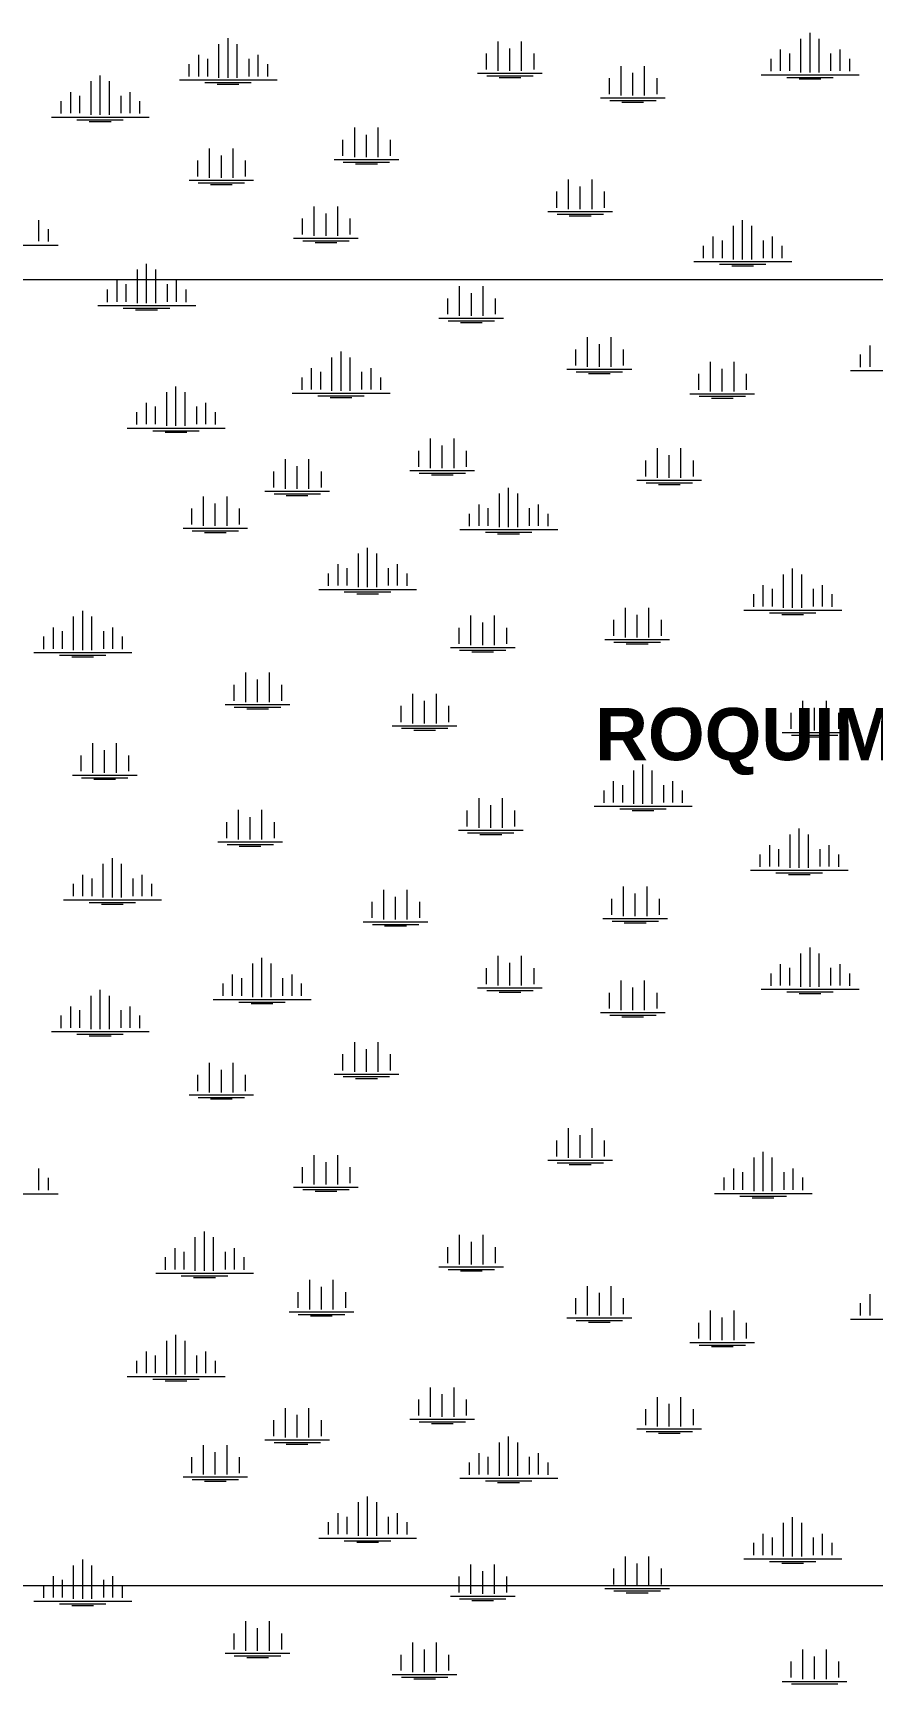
# Model space of a CAD drawing. Header units: metres. Extents: x 405809 to 420020, y 8257398 to 8272141.
# Drawn here: x 407030 to 407673, y 8263925 to 8265189 of the extents above; entities that cross this region are included whole.
import ezdxf

# ---------------------------------------------------------------- set-up
doc = ezdxf.new("R2010")
doc.units = ezdxf.units.M
for name, color, linetype, lineweight in [('BOFEDALES', 112, 'Continuous', 5), ('COORDENADAS', 30, 'Continuous', 5), ('texto', 7, 'Continuous', 13)]:
    doc.layers.add(name, color=color, linetype=linetype, lineweight=lineweight)
doc.styles.add('CARLOS', font='arialbd.ttf', dxfattribs={"height": 48})

msp = doc.modelspace()

# ---------------------------------------------------------------- linework, layer by layer
at = {"layer": 'BOFEDALES'}
for p, q in [((407625.2, 8265158.5), (407625.2, 8265188.7)), ((407172.6, 8265154.4), (407172.6, 8265180.2)), ((407179.6, 8265154.4), (407179.6, 8265184.6)), ((407179.6, 8265154.4), (407179.6, 8265180.2)), ((407186.6, 8265154.4), (407186.6, 8265180.2)), ((407386.4, 8265159.6), (407386.4, 8265182.2)), ((407395.4, 8265159.6), (407395.4, 8265176.9)), ((407404.4, 8265159.6), (407404.4, 8265182.2)), ((407602.4, 8265176), (407602.4, 8265159.6)), ((407618.2, 8265158.5), (407618.2, 8265184.3)), ((407625.2, 8265158.5), (407625.2, 8265184.3)), ((407632.2, 8265158.5), (407632.2, 8265184.3)), ((407647.9, 8265176), (407647.9, 8265159.6)), ((407149.5, 8265164.9), (407149.5, 8265155.4)), ((407156.9, 8265171.9), (407156.9, 8265155.5)), ((407163.9, 8265169), (407163.9, 8265155.5)), ((407195.4, 8265169), (407195.4, 8265155.5)), ((407202.4, 8265171.9), (407202.4, 8265155.5)), ((407209.7, 8265164.9), (407209.7, 8265155.4)), ((407377.2, 8265172.9), (407377.2, 8265160.7)), ((407413.7, 8265172.9), (407413.7, 8265160.7)), ((407480.5, 8265140.8), (407480.5, 8265163.4)), ((407498.5, 8265140.8), (407498.5, 8265163.4)), ((407595.1, 8265168.9), (407595.1, 8265159.4)), ((407609.4, 8265173.1), (407609.4, 8265159.6)), ((407640.9, 8265173.1), (407640.9, 8265159.6)), ((407655.3, 8265168.9), (407655.3, 8265159.4)), ((407074.7, 8265126.1), (407074.7, 8265151.8)), ((407081.7, 8265126.1), (407081.7, 8265156.2)), ((407081.7, 8265126.1), (407081.7, 8265151.8)), ((407088.7, 8265126.1), (407088.7, 8265151.8)), ((407142.3, 8265152.7), (407217.2, 8265152.7)), ((407161.9, 8265150.7), (407197.4, 8265150.7)), ((407171.3, 8265149.4), (407187.9, 8265149.4)), ((407370.7, 8265157.8), (407420.2, 8265157.8)), ((407377.7, 8265155.8), (407413.2, 8265155.8)), ((407387.1, 8265154.6), (407403.8, 8265154.6)), ((407471.3, 8265154.1), (407471.3, 8265141.9)), ((407489.5, 8265140.8), (407489.5, 8265158.1)), ((407507.8, 8265154.1), (407507.8, 8265141.9)), ((407587.9, 8265156.7), (407662.8, 8265156.7)), ((407607.4, 8265154.7), (407642.9, 8265154.7)), ((407616.9, 8265153.5), (407633.5, 8265153.5)), ((407051.6, 8265136.5), (407051.6, 8265127)), ((407058.9, 8265143.5), (407058.9, 8265127.2)), ((407065.9, 8265140.6), (407065.9, 8265127.2)), ((407097.4, 8265140.6), (407097.4, 8265127.2)), ((407104.4, 8265143.5), (407104.4, 8265127.2)), ((407111.7, 8265136.5), (407111.7, 8265127)), ((407464.8, 8265139), (407514.3, 8265139)), ((407471.8, 8265137), (407507.3, 8265137)), ((407044.3, 8265124.3), (407119.3, 8265124.3)), ((407481.2, 8265135.7), (407497.8, 8265135.7)), ((407063.9, 8265122.3), (407099.4, 8265122.3)), ((407073.3, 8265121), (407090, 8265121)), ((407276.6, 8265093.5), (407276.6, 8265116.2)), ((407294.6, 8265093.5), (407294.6, 8265116.2)), ((407165.5, 8265077.7), (407165.5, 8265100.3)), ((407183.5, 8265077.7), (407183.5, 8265100.3)), ((407267.3, 8265106.9), (407267.3, 8265094.6)), ((407285.6, 8265093.5), (407285.6, 8265110.8)), ((407303.8, 8265106.9), (407303.8, 8265094.6)), ((407156.2, 8265091.1), (407156.2, 8265078.8)), ((407174.5, 8265077.7), (407174.5, 8265095)), ((407192.7, 8265091.1), (407192.7, 8265078.8)), ((407260.8, 8265091.8), (407310.3, 8265091.8)), ((407267.8, 8265089.8), (407303.3, 8265089.8)), ((407277.2, 8265088.5), (407293.9, 8265088.5)), ((407149.7, 8265076), (407199.2, 8265076)), ((407156.7, 8265074), (407192.2, 8265074)), ((407440.3, 8265053.8), (407440.3, 8265076.4)), ((407458.3, 8265053.8), (407458.3, 8265076.4)), ((407166.1, 8265072.7), (407182.8, 8265072.7)), ((407431, 8265067.2), (407431, 8265054.9)), ((407449.3, 8265053.8), (407449.3, 8265071.1)), ((407467.5, 8265067.2), (407467.5, 8265054.9)), ((407245.6, 8265033.3), (407245.6, 8265055.9)), ((407254.6, 8265033.3), (407254.6, 8265050.6)), ((407263.6, 8265033.3), (407263.6, 8265055.9)), ((407424.5, 8265052), (407474, 8265052)), ((407431.5, 8265050), (407467, 8265050)), ((407440.9, 8265048.8), (407457.6, 8265048.8)), ((407034.5, 8265045.5), (407034.5, 8265029.2)), ((407041.8, 8265038.5), (407041.8, 8265029)), ((407236.3, 8265046.6), (407236.3, 8265034.4)), ((407272.8, 8265046.6), (407272.8, 8265034.4)), ((407566.6, 8265015.3), (407566.6, 8265041.1)), ((407573.6, 8265015.3), (407573.6, 8265045.5)), ((407573.6, 8265015.3), (407573.6, 8265041.1)), ((407580.6, 8265015.3), (407580.6, 8265041.1)), ((406974.5, 8265026.3), (407049.4, 8265026.3)), ((407229.8, 8265031.5), (407279.3, 8265031.5)), ((407236.8, 8265029.5), (407272.3, 8265029.5)), ((407246.2, 8265028.2), (407262.9, 8265028.2)), ((407543.5, 8265025.8), (407543.5, 8265016.3)), ((407550.8, 8265032.8), (407550.8, 8265016.4)), ((407557.8, 8265029.9), (407557.8, 8265016.4)), ((407589.3, 8265029.9), (407589.3, 8265016.4)), ((407596.3, 8265032.8), (407596.3, 8265016.4)), ((407603.6, 8265025.8), (407603.6, 8265016.3)), ((407117.2, 8264981.8), (407117.2, 8265011.9)), ((407536.3, 8265013.6), (407611.2, 8265013.6)), ((407555.8, 8265011.6), (407591.3, 8265011.6)), ((407565.2, 8265010.3), (407581.9, 8265010.3)), ((407094.4, 8264999.2), (407094.4, 8264982.9)), ((407110.2, 8264981.8), (407110.2, 8265007.5)), ((407117.2, 8264981.8), (407117.2, 8265007.5)), ((407124.2, 8264981.8), (407124.2, 8265007.5)), ((407139.9, 8264999.2), (407139.9, 8264982.9)), ((407087.1, 8264992.2), (407087.1, 8264982.7)), ((407101.4, 8264996.3), (407101.4, 8264982.9)), ((407132.9, 8264996.3), (407132.9, 8264982.9)), ((407147.2, 8264992.2), (407147.2, 8264982.7)), ((407347.6, 8264985.5), (407347.6, 8264973.3)), ((407356.9, 8264972.2), (407356.9, 8264994.8)), ((407365.9, 8264972.2), (407365.9, 8264989.4)), ((407374.9, 8264972.2), (407374.9, 8264994.8)), ((407384.1, 8264985.5), (407384.1, 8264973.3)), ((407079.8, 8264980), (407154.8, 8264980)), ((407099.4, 8264978), (407134.9, 8264978)), ((407108.8, 8264976.7), (407125.5, 8264976.7)), ((407341.1, 8264970.4), (407390.6, 8264970.4)), ((407348.1, 8264968.4), (407383.6, 8264968.4)), ((407357.5, 8264967.1), (407374.2, 8264967.1)), ((407454.9, 8264933.1), (407454.9, 8264955.7)), ((407463.9, 8264933.1), (407463.9, 8264950.4)), ((407472.9, 8264933.1), (407472.9, 8264955.7)), ((407670.9, 8264949.4), (407670.9, 8264933.1)), ((407259.1, 8264914.6), (407259.1, 8264940.3)), ((407266.1, 8264914.6), (407266.1, 8264944.8)), ((407266.1, 8264914.6), (407266.1, 8264940.3)), ((407273.1, 8264914.6), (407273.1, 8264940.3)), ((407445.6, 8264946.4), (407445.6, 8264934.2)), ((407482.2, 8264946.4), (407482.2, 8264934.2)), ((407549, 8264914.3), (407549, 8264936.9)), ((407567, 8264914.3), (407567, 8264936.9)), ((407663.6, 8264942.4), (407663.6, 8264932.9)), ((407236, 8264925), (407236, 8264915.5)), ((407243.3, 8264932), (407243.3, 8264915.7)), ((407250.3, 8264929.2), (407250.3, 8264915.7)), ((407281.8, 8264929.2), (407281.8, 8264915.7)), ((407288.8, 8264932), (407288.8, 8264915.7)), ((407296.2, 8264925), (407296.2, 8264915.5)), ((407439.1, 8264931.3), (407488.7, 8264931.3)), ((407446.1, 8264929.3), (407481.7, 8264929.3)), ((407455.6, 8264928.1), (407472.2, 8264928.1)), ((407539.7, 8264927.6), (407539.7, 8264915.4)), ((407558, 8264914.3), (407558, 8264931.6)), ((407576.2, 8264927.6), (407576.2, 8264915.4)), ((407656.3, 8264930.2), (407731.3, 8264930.2)), ((407132.7, 8264888), (407132.7, 8264913.7)), ((407139.7, 8264888), (407139.7, 8264918.1)), ((407139.7, 8264888), (407139.7, 8264913.7)), ((407146.7, 8264888), (407146.7, 8264913.7)), ((407228.8, 8264912.8), (407303.7, 8264912.8)), ((407248.3, 8264910.8), (407283.8, 8264910.8)), ((407257.8, 8264909.6), (407274.4, 8264909.6)), ((407533.2, 8264912.5), (407582.7, 8264912.5)), ((407540.2, 8264910.5), (407575.7, 8264910.5)), ((407549.7, 8264909.2), (407566.3, 8264909.2)), ((407109.6, 8264898.4), (407109.6, 8264888.9)), ((407116.9, 8264905.4), (407116.9, 8264889.1)), ((407123.9, 8264902.6), (407123.9, 8264889.1)), ((407155.4, 8264902.6), (407155.4, 8264889.1)), ((407162.4, 8264905.4), (407162.4, 8264889.1)), ((407169.8, 8264898.4), (407169.8, 8264888.9)), ((407102.4, 8264886.2), (407177.3, 8264886.2)), ((407121.9, 8264884.2), (407157.4, 8264884.2)), ((407131.4, 8264883), (407148, 8264883)), ((407334.6, 8264855.5), (407334.6, 8264878.1)), ((407343.6, 8264855.5), (407343.6, 8264872.8)), ((407352.6, 8264855.5), (407352.6, 8264878.1)), ((407223.5, 8264839.7), (407223.5, 8264862.3)), ((407241.5, 8264839.7), (407241.5, 8264862.3)), ((407325.4, 8264868.8), (407325.4, 8264856.6)), ((407361.9, 8264868.8), (407361.9, 8264856.6)), ((407499.2, 8264861.4), (407499.2, 8264849.2)), ((407508.4, 8264848.1), (407508.4, 8264870.7)), ((407517.4, 8264848.1), (407517.4, 8264865.4)), ((407526.4, 8264848.1), (407526.4, 8264870.7)), ((407535.7, 8264861.4), (407535.7, 8264849.2)), ((407214.3, 8264853), (407214.3, 8264840.7)), ((407232.5, 8264839.7), (407232.5, 8264856.9)), ((407250.8, 8264853), (407250.8, 8264840.7)), ((407318.9, 8264853.7), (407368.4, 8264853.7)), ((407325.9, 8264851.7), (407361.4, 8264851.7)), ((407335.3, 8264850.4), (407351.9, 8264850.4)), ((407492.7, 8264846.3), (407542.2, 8264846.3)), ((407160.8, 8264811.3), (407160.8, 8264833.9)), ((407178.8, 8264811.3), (407178.8, 8264833.9)), ((407207.8, 8264837.9), (407257.3, 8264837.9)), ((407214.8, 8264835.9), (407250.3, 8264835.9)), ((407224.2, 8264834.6), (407240.8, 8264834.6)), ((407387.4, 8264810.2), (407387.4, 8264836)), ((407394.4, 8264810.2), (407394.4, 8264840.4)), ((407394.4, 8264810.2), (407394.4, 8264836)), ((407401.4, 8264810.2), (407401.4, 8264836)), ((407499.7, 8264844.3), (407535.2, 8264844.3)), ((407509.1, 8264843), (407525.7, 8264843)), ((407151.6, 8264824.6), (407151.6, 8264812.3)), ((407169.8, 8264811.3), (407169.8, 8264828.5)), ((407188.1, 8264824.6), (407188.1, 8264812.3)), ((407364.3, 8264820.6), (407364.3, 8264811.1)), ((407371.6, 8264827.7), (407371.6, 8264811.3)), ((407378.6, 8264824.8), (407378.6, 8264811.3)), ((407410.1, 8264824.8), (407410.1, 8264811.3)), ((407417.1, 8264827.7), (407417.1, 8264811.3)), ((407424.4, 8264820.6), (407424.4, 8264811.1)), ((407145.1, 8264809.5), (407194.6, 8264809.5)), ((407357, 8264808.5), (407432, 8264808.5)), ((407152.1, 8264807.5), (407187.6, 8264807.5)), ((407161.5, 8264806.2), (407178.1, 8264806.2)), ((407376.6, 8264806.5), (407412.1, 8264806.5)), ((407386, 8264805.2), (407402.7, 8264805.2)), ((407279.4, 8264764.5), (407279.4, 8264790.2)), ((407286.4, 8264764.5), (407286.4, 8264794.6)), ((407286.4, 8264764.5), (407286.4, 8264790.2)), ((407293.4, 8264764.5), (407293.4, 8264790.2)), ((407256.3, 8264774.9), (407256.3, 8264765.4)), ((407263.6, 8264781.9), (407263.6, 8264765.6)), ((407270.6, 8264779), (407270.6, 8264765.6)), ((407302.2, 8264779), (407302.2, 8264765.6)), ((407309.2, 8264781.9), (407309.2, 8264765.6)), ((407316.5, 8264774.9), (407316.5, 8264765.4)), ((407604.8, 8264748.5), (407604.8, 8264774.2)), ((407611.8, 8264748.5), (407611.8, 8264778.7)), ((407611.8, 8264748.5), (407611.8, 8264774.2)), ((407618.8, 8264748.5), (407618.8, 8264774.2)), ((407249.1, 8264762.7), (407324, 8264762.7)), ((407268.6, 8264760.7), (407304.2, 8264760.7)), ((407278.1, 8264759.4), (407294.7, 8264759.4)), ((407581.8, 8264758.9), (407581.8, 8264749.4)), ((407589.1, 8264766), (407589.1, 8264749.6)), ((407596.1, 8264763.1), (407596.1, 8264749.6)), ((407627.6, 8264763.1), (407627.6, 8264749.6)), ((407634.6, 8264766), (407634.6, 8264749.6)), ((407641.9, 8264758.9), (407641.9, 8264749.4)), ((407068.3, 8264716.1), (407068.3, 8264746.2)), ((407483.8, 8264725.9), (407483.8, 8264748.6)), ((407501.8, 8264725.9), (407501.8, 8264748.6)), ((407574.5, 8264746.7), (407649.5, 8264746.7)), ((407594.1, 8264744.7), (407629.6, 8264744.7)), ((407045.6, 8264733.5), (407045.6, 8264717.2)), ((407061.3, 8264716.1), (407061.3, 8264741.8)), ((407068.3, 8264716.1), (407068.3, 8264741.8)), ((407075.3, 8264716.1), (407075.3, 8264741.8)), ((407091.1, 8264733.5), (407091.1, 8264717.2)), ((407356.3, 8264733.3), (407356.3, 8264721)), ((407365.6, 8264720), (407365.6, 8264742.6)), ((407374.6, 8264720), (407374.6, 8264737.2)), ((407383.6, 8264720), (407383.6, 8264742.6)), ((407392.8, 8264733.3), (407392.8, 8264721)), ((407474.6, 8264739.3), (407474.6, 8264727)), ((407492.8, 8264725.9), (407492.8, 8264743.2)), ((407511.1, 8264739.3), (407511.1, 8264727)), ((407603.5, 8264743.5), (407620.2, 8264743.5)), ((407038.2, 8264726.5), (407038.2, 8264717)), ((407052.6, 8264730.6), (407052.6, 8264717.2)), ((407084.1, 8264730.6), (407084.1, 8264717.2)), ((407098.4, 8264726.5), (407098.4, 8264717)), ((407468.1, 8264724.2), (407517.6, 8264724.2)), ((407475.1, 8264722.2), (407510.6, 8264722.2)), ((407484.5, 8264720.9), (407501.2, 8264720.9)), ((407031, 8264714.3), (407105.9, 8264714.3)), ((407050.6, 8264712.3), (407086.1, 8264712.3)), ((407060, 8264711), (407076.6, 8264711)), ((407349.8, 8264718.2), (407399.3, 8264718.2)), ((407356.8, 8264716.2), (407392.3, 8264716.2)), ((407366.2, 8264714.9), (407382.9, 8264714.9)), ((407193.2, 8264676.4), (407193.2, 8264699)), ((407211.2, 8264676.4), (407211.2, 8264699)), ((407183.9, 8264689.7), (407183.9, 8264677.4)), ((407202.2, 8264676.4), (407202.2, 8264693.6)), ((407220.4, 8264689.7), (407220.4, 8264677.4)), ((407321.1, 8264660), (407321.1, 8264682.7)), ((407339.1, 8264660), (407339.1, 8264682.7)), ((407177.4, 8264674.6), (407226.9, 8264674.6)), ((407184.4, 8264672.6), (407219.9, 8264672.6)), ((407193.9, 8264671.3), (407210.5, 8264671.3)), ((407311.8, 8264673.4), (407311.8, 8264661.1)), ((407330.1, 8264660), (407330.1, 8264677.3)), ((407348.3, 8264673.4), (407348.3, 8264661.1)), ((407619.7, 8264654.7), (407619.7, 8264677.4)), ((407628.7, 8264654.7), (407628.7, 8264672)), ((407637.7, 8264654.7), (407637.7, 8264677.4)), ((407305.3, 8264658.3), (407354.8, 8264658.3)), ((407312.3, 8264656.3), (407347.8, 8264656.3)), ((407610.4, 8264668.1), (407610.4, 8264655.8)), ((407646.9, 8264668.1), (407646.9, 8264655.8)), ((407076.1, 8264622.3), (407076.1, 8264644.9)), ((407094.1, 8264622.3), (407094.1, 8264644.9)), ((407321.8, 8264655), (407338.4, 8264655)), ((407603.9, 8264653), (407653.4, 8264653)), ((407610.9, 8264651), (407646.4, 8264651)), ((407620.3, 8264649.7), (407637, 8264649.7)), ((407066.9, 8264635.6), (407066.9, 8264623.4)), ((407085.1, 8264622.3), (407085.1, 8264639.6)), ((407103.4, 8264635.6), (407103.4, 8264623.4)), ((407060.4, 8264620.5), (407109.9, 8264620.5)), ((407067.4, 8264618.5), (407102.9, 8264618.5)), ((407490.3, 8264598.4), (407490.3, 8264624.1)), ((407497.3, 8264598.4), (407497.3, 8264628.5)), ((407497.3, 8264598.4), (407497.3, 8264624.1)), ((407504.3, 8264598.4), (407504.3, 8264624.1)), ((407076.8, 8264617.3), (407093.5, 8264617.3)), ((407467.2, 8264608.8), (407467.2, 8264599.3)), ((407474.5, 8264615.8), (407474.5, 8264599.5)), ((407481.5, 8264612.9), (407481.5, 8264599.5)), ((407513, 8264612.9), (407513, 8264599.5)), ((407520, 8264615.8), (407520, 8264599.5)), ((407527.3, 8264608.8), (407527.3, 8264599.3)), ((407187.5, 8264571.1), (407187.5, 8264593.8)), ((407205.5, 8264571.1), (407205.5, 8264593.8)), ((407362.5, 8264593.5), (407362.5, 8264581.2)), ((407371.8, 8264580.1), (407371.8, 8264602.8)), ((407380.8, 8264580.1), (407380.8, 8264597.4)), ((407389.8, 8264580.1), (407389.8, 8264602.8)), ((407399, 8264593.5), (407399, 8264581.2)), ((407459.9, 8264596.6), (407534.9, 8264596.6)), ((407479.5, 8264594.6), (407515, 8264594.6)), ((407488.9, 8264593.4), (407505.6, 8264593.4)), ((407178.3, 8264584.5), (407178.3, 8264572.2)), ((407196.5, 8264571.1), (407196.5, 8264588.4)), ((407214.8, 8264584.5), (407214.8, 8264572.2)), ((407171.8, 8264569.4), (407221.3, 8264569.4)), ((407356, 8264578.4), (407405.5, 8264578.4)), ((407363, 8264576.4), (407398.5, 8264576.4)), ((407372.5, 8264575.1), (407389.1, 8264575.1)), ((407609.9, 8264549.4), (407609.9, 8264575.1)), ((407616.9, 8264549.4), (407616.9, 8264579.5)), ((407616.9, 8264549.4), (407616.9, 8264575.1)), ((407623.9, 8264549.4), (407623.9, 8264575.1)), ((407091, 8264526.7), (407091, 8264556.9)), ((407178.8, 8264567.4), (407214.3, 8264567.4)), ((407188.2, 8264566.1), (407204.8, 8264566.1)), ((407586.8, 8264559.8), (407586.8, 8264550.3)), ((407594.1, 8264566.8), (407594.1, 8264550.5)), ((407601.1, 8264563.9), (407601.1, 8264550.5)), ((407632.7, 8264563.9), (407632.7, 8264550.5)), ((407639.7, 8264566.8), (407639.7, 8264550.5)), ((407647, 8264559.8), (407647, 8264550.3)), ((407068.2, 8264544.2), (407068.2, 8264527.8)), ((407084, 8264526.7), (407084, 8264552.5)), ((407091, 8264526.7), (407091, 8264552.5)), ((407098, 8264526.7), (407098, 8264552.5)), ((407113.7, 8264544.2), (407113.7, 8264527.8)), ((407579.6, 8264547.6), (407654.5, 8264547.6)), ((407599.1, 8264545.6), (407634.7, 8264545.6)), ((407608.6, 8264544.3), (407625.2, 8264544.3)), ((407060.9, 8264537.2), (407060.9, 8264527.7)), ((407075.2, 8264541.3), (407075.2, 8264527.8)), ((407106.7, 8264541.3), (407106.7, 8264527.8)), ((407121.1, 8264537.2), (407121.1, 8264527.7)), ((407298.8, 8264510), (407298.8, 8264532.6)), ((407316.8, 8264510), (407316.8, 8264532.6)), ((407482.4, 8264512.5), (407482.4, 8264535.1)), ((407491.4, 8264512.5), (407491.4, 8264529.8)), ((407500.4, 8264512.5), (407500.4, 8264535.1)), ((407053.7, 8264525), (407128.6, 8264525)), ((407073.2, 8264523), (407108.7, 8264523)), ((407082.7, 8264521.7), (407099.3, 8264521.7)), ((407289.6, 8264523.4), (407289.6, 8264511.1)), ((407307.8, 8264510), (407307.8, 8264527.3)), ((407326.1, 8264523.4), (407326.1, 8264511.1)), ((407473.1, 8264525.8), (407473.1, 8264513.6)), ((407509.6, 8264525.8), (407509.6, 8264513.6)), ((407283.1, 8264508.2), (407332.6, 8264508.2)), ((407290.1, 8264506.2), (407325.6, 8264506.2)), ((407299.5, 8264505), (407316.2, 8264505)), ((407466.6, 8264510.7), (407516.1, 8264510.7)), ((407473.6, 8264508.7), (407509.1, 8264508.7)), ((407483, 8264507.5), (407499.7, 8264507.5)), ((407205.5, 8264450.5), (407205.5, 8264480.6)), ((407386.4, 8264459.4), (407386.4, 8264482)), ((407404.4, 8264459.4), (407404.4, 8264482)), ((407618.2, 8264458.3), (407618.2, 8264484)), ((407625.2, 8264458.3), (407625.2, 8264488.5)), ((407625.2, 8264458.3), (407625.2, 8264484)), ((407632.2, 8264458.3), (407632.2, 8264484)), ((407182.8, 8264467.9), (407182.8, 8264451.6)), ((407198.5, 8264450.5), (407198.5, 8264476.2)), ((407205.5, 8264450.5), (407205.5, 8264476.2)), ((407212.5, 8264450.5), (407212.5, 8264476.2)), ((407228.3, 8264467.9), (407228.3, 8264451.6)), ((407377.2, 8264472.7), (407377.2, 8264460.5)), ((407395.4, 8264459.4), (407395.4, 8264476.7)), ((407413.7, 8264472.7), (407413.7, 8264460.5)), ((407595.1, 8264468.7), (407595.1, 8264459.2)), ((407602.4, 8264475.7), (407602.4, 8264459.4)), ((407609.4, 8264472.9), (407609.4, 8264459.4)), ((407640.9, 8264472.9), (407640.9, 8264459.4)), ((407647.9, 8264475.7), (407647.9, 8264459.4)), ((407655.3, 8264468.7), (407655.3, 8264459.2)), ((407081.7, 8264425.9), (407081.7, 8264456)), ((407175.5, 8264460.9), (407175.5, 8264451.4)), ((407189.8, 8264465.1), (407189.8, 8264451.6)), ((407221.3, 8264465.1), (407221.3, 8264451.6)), ((407235.6, 8264460.9), (407235.6, 8264451.4)), ((407370.7, 8264457.6), (407420.2, 8264457.6)), ((407377.7, 8264455.6), (407413.2, 8264455.6)), ((407387.1, 8264454.4), (407403.8, 8264454.4)), ((407471.3, 8264453.9), (407471.3, 8264441.7)), ((407480.5, 8264440.6), (407480.5, 8264463.2)), ((407489.5, 8264440.6), (407489.5, 8264457.9)), ((407498.5, 8264440.6), (407498.5, 8264463.2)), ((407507.8, 8264453.9), (407507.8, 8264441.7)), ((407587.9, 8264456.5), (407662.8, 8264456.5)), ((407607.4, 8264454.5), (407642.9, 8264454.5)), ((407058.9, 8264443.3), (407058.9, 8264427)), ((407074.7, 8264425.9), (407074.7, 8264451.6)), ((407081.7, 8264425.9), (407081.7, 8264451.6)), ((407088.7, 8264425.9), (407088.7, 8264451.6)), ((407104.4, 8264443.3), (407104.4, 8264427)), ((407168.2, 8264448.7), (407243.2, 8264448.7)), ((407187.8, 8264446.7), (407223.3, 8264446.7)), ((407197.2, 8264445.5), (407213.9, 8264445.5)), ((407616.9, 8264453.3), (407633.5, 8264453.3)), ((407051.6, 8264436.3), (407051.6, 8264426.8)), ((407065.9, 8264440.4), (407065.9, 8264427)), ((407097.4, 8264440.4), (407097.4, 8264427)), ((407111.7, 8264436.3), (407111.7, 8264426.8)), ((407464.8, 8264438.8), (407514.3, 8264438.8)), ((407471.8, 8264436.8), (407507.3, 8264436.8)), ((407481.2, 8264435.5), (407497.8, 8264435.5)), ((407044.3, 8264424.1), (407119.3, 8264424.1)), ((407063.9, 8264422.1), (407099.4, 8264422.1)), ((407073.3, 8264420.8), (407090, 8264420.8)), ((407276.6, 8264393.3), (407276.6, 8264416)), ((407294.6, 8264393.3), (407294.6, 8264416)), ((407267.3, 8264406.7), (407267.3, 8264394.4)), ((407285.6, 8264393.3), (407285.6, 8264410.6)), ((407303.8, 8264406.7), (407303.8, 8264394.4)), ((407156.2, 8264390.9), (407156.2, 8264378.6)), ((407165.5, 8264377.5), (407165.5, 8264400.1)), ((407174.5, 8264377.5), (407174.5, 8264394.8)), ((407183.5, 8264377.5), (407183.5, 8264400.1)), ((407192.7, 8264390.9), (407192.7, 8264378.6)), ((407260.8, 8264391.6), (407310.3, 8264391.6)), ((407267.8, 8264389.6), (407303.3, 8264389.6)), ((407277.2, 8264388.3), (407293.9, 8264388.3)), ((407149.7, 8264375.7), (407199.2, 8264375.7)), ((407156.7, 8264373.7), (407192.2, 8264373.7)), ((407166.1, 8264372.5), (407182.8, 8264372.5)), ((407431, 8264340.8), (407431, 8264328.5)), ((407440.3, 8264327.5), (407440.3, 8264350.1)), ((407449.3, 8264327.5), (407449.3, 8264344.7)), ((407458.3, 8264327.5), (407458.3, 8264350.1)), ((407467.5, 8264340.8), (407467.5, 8264328.5)), ((407245.6, 8264306.9), (407245.6, 8264329.5)), ((407263.6, 8264306.9), (407263.6, 8264329.5)), ((407582.3, 8264301.9), (407582.3, 8264327.6)), ((407589.3, 8264301.9), (407589.3, 8264332)), ((407589.3, 8264301.9), (407589.3, 8264327.6)), ((407596.3, 8264301.9), (407596.3, 8264327.6)), ((407034.5, 8264319.2), (407034.5, 8264302.8)), ((407236.3, 8264320.3), (407236.3, 8264308)), ((407254.6, 8264306.9), (407254.6, 8264324.2)), ((407272.8, 8264320.3), (407272.8, 8264308)), ((407424.5, 8264325.7), (407474, 8264325.7)), ((407431.5, 8264323.7), (407467, 8264323.7)), ((407440.9, 8264322.4), (407457.6, 8264322.4)), ((407566.5, 8264319.3), (407566.5, 8264302.9)), ((407573.5, 8264316.4), (407573.5, 8264302.9)), ((407605.1, 8264316.4), (407605.1, 8264302.9)), ((407612.1, 8264319.3), (407612.1, 8264302.9)), ((407041.8, 8264312.1), (407041.8, 8264302.6)), ((407229.8, 8264305.1), (407279.3, 8264305.1)), ((407236.8, 8264303.1), (407272.3, 8264303.1)), ((407559.2, 8264312.3), (407559.2, 8264302.8)), ((407619.4, 8264312.3), (407619.4, 8264302.8)), ((406974.5, 8264299.9), (407049.4, 8264299.9)), ((407246.2, 8264301.9), (407262.9, 8264301.9)), ((407552, 8264300.1), (407626.9, 8264300.1)), ((407571.5, 8264298.1), (407607.1, 8264298.1)), ((407581, 8264296.8), (407597.6, 8264296.8)), ((407154.5, 8264240.8), (407154.5, 8264266.6)), ((407161.5, 8264240.8), (407161.5, 8264271)), ((407161.5, 8264240.8), (407161.5, 8264266.6)), ((407168.5, 8264240.8), (407168.5, 8264266.6)), ((407356.9, 8264245.8), (407356.9, 8264268.4)), ((407374.9, 8264245.8), (407374.9, 8264268.4)), ((407138.8, 8264258.3), (407138.8, 8264241.9)), ((407145.8, 8264255.4), (407145.8, 8264241.9)), ((407177.3, 8264255.4), (407177.3, 8264241.9)), ((407184.3, 8264258.3), (407184.3, 8264241.9)), ((407347.6, 8264259.1), (407347.6, 8264246.9)), ((407365.9, 8264245.8), (407365.9, 8264263.1)), ((407384.1, 8264259.1), (407384.1, 8264246.9)), ((407124.2, 8264239.1), (407199.2, 8264239.1)), ((407131.5, 8264251.3), (407131.5, 8264241.8)), ((407191.6, 8264251.3), (407191.6, 8264241.8)), ((407341.1, 8264244), (407390.6, 8264244)), ((407348.1, 8264242), (407383.6, 8264242)), ((407357.5, 8264240.8), (407374.2, 8264240.8)), ((407143.8, 8264237.1), (407179.3, 8264237.1)), ((407153.2, 8264235.8), (407169.9, 8264235.8)), ((407242.1, 8264211.4), (407242.1, 8264234)), ((407251.1, 8264211.4), (407251.1, 8264228.7)), ((407260.1, 8264211.4), (407260.1, 8264234)), ((407454.9, 8264206.7), (407454.9, 8264229.3)), ((407472.9, 8264206.7), (407472.9, 8264229.3)), ((407232.9, 8264224.7), (407232.9, 8264212.5)), ((407269.4, 8264224.7), (407269.4, 8264212.5)), ((407445.6, 8264220.1), (407445.6, 8264207.8)), ((407463.9, 8264206.7), (407463.9, 8264224)), ((407482.2, 8264220.1), (407482.2, 8264207.8)), ((407663.6, 8264216.1), (407663.6, 8264206.6)), ((407670.9, 8264223.1), (407670.9, 8264206.7)), ((407226.4, 8264209.6), (407275.9, 8264209.6)), ((407233.4, 8264207.6), (407268.9, 8264207.6)), ((407242.8, 8264206.4), (407259.4, 8264206.4)), ((407439.1, 8264204.9), (407488.7, 8264204.9)), ((407446.1, 8264202.9), (407481.7, 8264202.9)), ((407455.6, 8264201.7), (407472.2, 8264201.7)), ((407539.7, 8264201.2), (407539.7, 8264189)), ((407549, 8264187.9), (407549, 8264210.5)), ((407558, 8264187.9), (407558, 8264205.2)), ((407567, 8264187.9), (407567, 8264210.5)), ((407576.2, 8264201.2), (407576.2, 8264189)), ((407656.3, 8264203.9), (407731.3, 8264203.9)), ((407139.7, 8264161.6), (407139.7, 8264191.8)), ((407116.9, 8264179.1), (407116.9, 8264162.7)), ((407123.9, 8264176.2), (407123.9, 8264162.7)), ((407132.7, 8264161.6), (407132.7, 8264187.4)), ((407139.7, 8264161.6), (407139.7, 8264187.4)), ((407146.7, 8264161.6), (407146.7, 8264187.4)), ((407155.4, 8264176.2), (407155.4, 8264162.7)), ((407162.4, 8264179.1), (407162.4, 8264162.7)), ((407533.2, 8264186.1), (407582.7, 8264186.1)), ((407540.2, 8264184.1), (407575.7, 8264184.1)), ((407549.7, 8264182.9), (407566.3, 8264182.9)), ((407109.6, 8264172.1), (407109.6, 8264162.6)), ((407169.8, 8264172.1), (407169.8, 8264162.6)), ((407102.4, 8264159.9), (407177.3, 8264159.9)), ((407121.9, 8264157.9), (407157.4, 8264157.9)), ((407131.4, 8264156.6), (407148, 8264156.6)), ((407334.6, 8264129.1), (407334.6, 8264151.7)), ((407352.6, 8264129.1), (407352.6, 8264151.7)), ((407325.4, 8264142.4), (407325.4, 8264130.2)), ((407343.6, 8264129.1), (407343.6, 8264146.4)), ((407361.9, 8264142.4), (407361.9, 8264130.2)), ((407508.4, 8264121.7), (407508.4, 8264144.3)), ((407517.4, 8264121.7), (407517.4, 8264139)), ((407526.4, 8264121.7), (407526.4, 8264144.3)), ((407214.3, 8264126.6), (407214.3, 8264114.4)), ((407223.5, 8264113.3), (407223.5, 8264135.9)), ((407232.5, 8264113.3), (407232.5, 8264130.6)), ((407241.5, 8264113.3), (407241.5, 8264135.9)), ((407250.8, 8264126.6), (407250.8, 8264114.4)), ((407318.9, 8264127.3), (407368.4, 8264127.3)), ((407325.9, 8264125.3), (407361.4, 8264125.3)), ((407499.2, 8264135.1), (407499.2, 8264122.8)), ((407535.7, 8264135.1), (407535.7, 8264122.8)), ((407335.3, 8264124.1), (407351.9, 8264124.1)), ((407394.4, 8264083.9), (407394.4, 8264114)), ((407492.7, 8264119.9), (407542.2, 8264119.9)), ((407499.7, 8264117.9), (407535.2, 8264117.9)), ((407509.1, 8264116.7), (407525.7, 8264116.7)), ((407160.8, 8264084.9), (407160.8, 8264107.5)), ((407169.8, 8264084.9), (407169.8, 8264102.2)), ((407178.8, 8264084.9), (407178.8, 8264107.5)), ((407207.8, 8264111.5), (407257.3, 8264111.5)), ((407214.8, 8264109.5), (407250.3, 8264109.5)), ((407224.2, 8264108.3), (407240.8, 8264108.3)), ((407371.6, 8264101.3), (407371.6, 8264085)), ((407387.4, 8264083.9), (407387.4, 8264109.6)), ((407394.4, 8264083.9), (407394.4, 8264109.6)), ((407401.4, 8264083.9), (407401.4, 8264109.6)), ((407417.1, 8264101.3), (407417.1, 8264085)), ((407151.6, 8264098.2), (407151.6, 8264086)), ((407188.1, 8264098.2), (407188.1, 8264086)), ((407364.3, 8264094.3), (407364.3, 8264084.8)), ((407378.6, 8264098.4), (407378.6, 8264085)), ((407410.1, 8264098.4), (407410.1, 8264085)), ((407424.4, 8264094.3), (407424.4, 8264084.8)), ((407145.1, 8264083.1), (407194.6, 8264083.1)), ((407152.1, 8264081.1), (407187.6, 8264081.1)), ((407161.5, 8264079.9), (407178.1, 8264079.9)), ((407357, 8264082.1), (407432, 8264082.1)), ((407376.6, 8264080.1), (407412.1, 8264080.1)), ((407386, 8264078.8), (407402.7, 8264078.8)), ((407279.4, 8264038.1), (407279.4, 8264063.8)), ((407286.4, 8264038.1), (407286.4, 8264068.2)), ((407286.4, 8264038.1), (407286.4, 8264063.8)), ((407293.4, 8264038.1), (407293.4, 8264063.8)), ((407263.6, 8264055.5), (407263.6, 8264039.2)), ((407270.6, 8264052.7), (407270.6, 8264039.2)), ((407302.2, 8264052.7), (407302.2, 8264039.2)), ((407309.2, 8264055.5), (407309.2, 8264039.2)), ((407611.8, 8264022.2), (407611.8, 8264052.3)), ((407256.3, 8264048.5), (407256.3, 8264039)), ((407316.5, 8264048.5), (407316.5, 8264039)), ((407589.1, 8264039.6), (407589.1, 8264023.2)), ((407596.1, 8264036.7), (407596.1, 8264023.2)), ((407604.8, 8264022.2), (407604.8, 8264047.9)), ((407611.8, 8264022.2), (407611.8, 8264047.9)), ((407618.8, 8264022.2), (407618.8, 8264047.9)), ((407627.6, 8264036.7), (407627.6, 8264023.2)), ((407634.6, 8264039.6), (407634.6, 8264023.2)), ((407249.1, 8264036.3), (407324, 8264036.3)), ((407268.6, 8264034.3), (407304.2, 8264034.3)), ((407278.1, 8264033.1), (407294.7, 8264033.1)), ((407581.8, 8264032.6), (407581.8, 8264023.1)), ((407641.9, 8264032.6), (407641.9, 8264023.1)), ((407061.3, 8263989.7), (407061.3, 8264015.4)), ((407068.3, 8263989.7), (407068.3, 8264019.8)), ((407068.3, 8263989.7), (407068.3, 8264015.4)), ((407075.3, 8263989.7), (407075.3, 8264015.4)), ((407365.6, 8263993.6), (407365.6, 8264016.2)), ((407383.6, 8263993.6), (407383.6, 8264016.2)), ((407474.6, 8264012.9), (407474.6, 8264000.7)), ((407483.8, 8263999.6), (407483.8, 8264022.2)), ((407492.8, 8263999.6), (407492.8, 8264016.9)), ((407501.8, 8263999.6), (407501.8, 8264022.2)), ((407511.1, 8264012.9), (407511.1, 8264000.7)), ((407574.5, 8264020.4), (407649.5, 8264020.4)), ((407594.1, 8264018.4), (407629.6, 8264018.4)), ((407603.5, 8264017.1), (407620.2, 8264017.1)), ((407038.2, 8264000.1), (407038.2, 8263990.6)), ((407045.6, 8264007.1), (407045.6, 8263990.8)), ((407052.6, 8264004.3), (407052.6, 8263990.8)), ((407084.1, 8264004.3), (407084.1, 8263990.8)), ((407091.1, 8264007.1), (407091.1, 8263990.8)), ((407098.4, 8264000.1), (407098.4, 8263990.6)), ((407356.3, 8264006.9), (407356.3, 8263994.7)), ((407374.6, 8263993.6), (407374.6, 8264010.9)), ((407392.8, 8264006.9), (407392.8, 8263994.7)), ((407031, 8263987.9), (407105.9, 8263987.9)), ((407050.6, 8263985.9), (407086.1, 8263985.9)), ((407349.8, 8263991.8), (407399.3, 8263991.8)), ((407356.8, 8263989.8), (407392.3, 8263989.8)), ((407366.2, 8263988.5), (407382.9, 8263988.5)), ((407468.1, 8263997.8), (407517.6, 8263997.8)), ((407475.1, 8263995.8), (407510.6, 8263995.8)), ((407484.5, 8263994.5), (407501.2, 8263994.5)), ((407060, 8263984.7), (407076.6, 8263984.7)), ((407183.9, 8263963.3), (407183.9, 8263951.1)), ((407193.2, 8263950), (407193.2, 8263972.6)), ((407202.2, 8263950), (407202.2, 8263967.3)), ((407211.2, 8263950), (407211.2, 8263972.6)), ((407220.4, 8263963.3), (407220.4, 8263951.1)), ((407177.4, 8263948.2), (407226.9, 8263948.2)), ((407321.1, 8263933.7), (407321.1, 8263956.3)), ((407330.1, 8263933.7), (407330.1, 8263951)), ((407339.1, 8263933.7), (407339.1, 8263956.3)), ((407619.7, 8263928.4), (407619.7, 8263951)), ((407637.7, 8263928.4), (407637.7, 8263951)), ((407184.4, 8263946.2), (407219.9, 8263946.2)), ((407193.9, 8263944.9), (407210.5, 8263944.9)), ((407311.8, 8263947), (407311.8, 8263934.8)), ((407348.3, 8263947), (407348.3, 8263934.8)), ((407610.4, 8263941.7), (407610.4, 8263929.5)), ((407628.7, 8263928.4), (407628.7, 8263945.7)), ((407646.9, 8263941.7), (407646.9, 8263929.5)), ((407305.3, 8263931.9), (407354.8, 8263931.9)), ((407312.3, 8263929.9), (407347.8, 8263929.9)), ((407321.8, 8263928.6), (407338.4, 8263928.6)), ((407603.9, 8263926.6), (407653.4, 8263926.6)), ((407610.9, 8263924.6), (407646.4, 8263924.6))]:
    msp.add_line(p, q, dxfattribs=at)
at = {"layer": 'COORDENADAS'}
for p, q in [((406200, 8265000), (419600, 8265000)), ((406200, 8264000), (419600, 8264000))]:
    msp.add_line(p, q, dxfattribs=at)

# ---------------------------------------------------------------- texts
at = {"layer": 'texto', "style": 'CARLOS'}
msp.add_text('ROQUIMOCCO', height=40, dxfattribs=at).set_placement((407460.7, 8264631.9))

doc.saveas('drawing.dxf')
